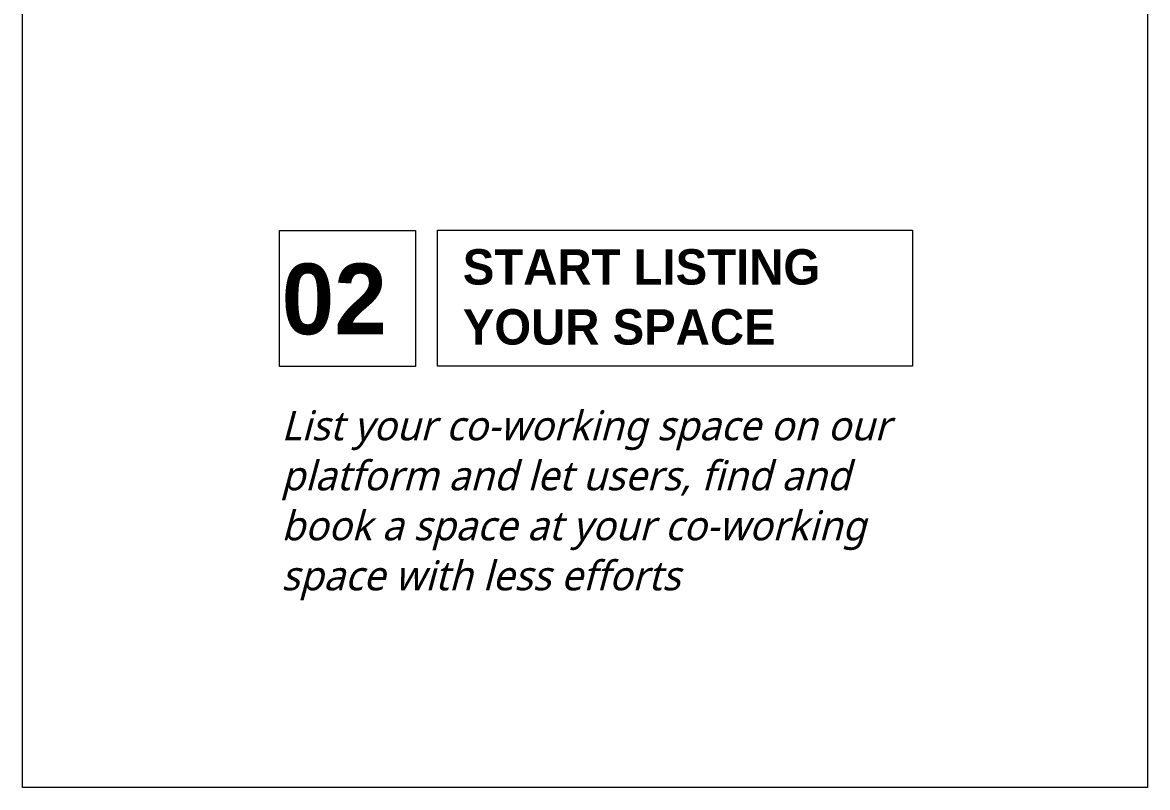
# Model space of a CAD drawing. Header units: inches. Extents: x -8 to 10100, y -1893 to 1161.
# Drawn here: x 548.3 to 953.6, y -317.9 to -42.5 of the extents above; entities that cross this region are included whole.
import ezdxf

# ---------------------------------------------------------------- set-up
doc = ezdxf.new("R2010")
doc.units = ezdxf.units.IN
doc.header["$MEASUREMENT"] = 0
doc.layers.add('Layer 1', color=7, linetype='Continuous')

# ---------------------------------------------------------------- blocks, each defined once
blk = doc.blocks.new('block 137')
at = {"layer": 'Layer 1', "color": 18, "lineweight": 9, "true_color": 0x010101}
blk.add_lwpolyline([(689.86, -166.37), (640.88, -166.37), (640.88, -117.4), (689.86, -117.4), (689.86, -166.37)], dxfattribs=at)
at = {"layer": 'Layer 1', "color": 252, "true_color": 0x989898, "insert": (641.64, -155.15), "char_height": 25.488, "attachment_point": 7}
blk.add_mtext('\\fnevis|b1|i0|c0|p34;\\W1;02', dxfattribs=at)
blk = doc.blocks.new('block 136')
at = {"layer": 'Layer 1', "color": 18, "lineweight": 9, "true_color": 0x010101}
blk.add_lwpolyline([(868.92, -166.28), (697.75, -166.28), (697.75, -117.3), (868.92, -117.3), (868.92, -166.28)], dxfattribs=at)
at = {"layer": 'Layer 1'}
blk.add_blockref('block 137', (0, 0), dxfattribs=at)
at = {"layer": 'Layer 1', "color": 252, "true_color": 0x989898, "char_height": 12.744, "attachment_point": 7}
for s, insert in [('\\fnevis|b1|i0|c0|p34;\\W1;START LISTING ', (706.91, -137.06)), ('\\fnevis|b1|i0|c0|p34;\\W1;YOUR SPACE', (706.91, -158.66))]:
    blk.add_mtext(s, dxfattribs=dict(at, insert=insert))
at = {"layer": 'Layer 1', "color": 8, "true_color": 0x808080, "char_height": 10.62, "attachment_point": 7}
for s, insert in [('\\fRoboto Light|b0|i1|c0|p34;\\W1;List your co-working space on our ', (641.52, -196.52)), ('\\fRoboto Light|b0|i1|c0|p34;\\W1;platform and let users, find and ', (641.52, -214.52)), ('\\fRoboto Light|b0|i1|c0|p34;\\W1;book a space at your co-working ', (641.52, -232.52)), ('\\fRoboto Light|b0|i1|c0|p34;\\W1;space with less efforts ', (641.52, -250.52))]:
    blk.add_mtext(s, dxfattribs=dict(at, insert=insert))

msp = doc.modelspace()

# ---------------------------------------------------------------- linework, layer by layer
at = {"layer": 'Layer 1', "color": 250, "lineweight": 9, "true_color": 0x231f20}
msp.add_lwpolyline([(953.58, -317.94), (548.29, -317.94), (548.29, 329.64), (953.58, 329.64), (953.58, -317.94)], dxfattribs=at)

# ---------------------------------------------------------------- block references
at = {"layer": 'Layer 1'}
msp.add_blockref('block 136', (0, 0), dxfattribs=at)

doc.saveas('drawing.dxf')
